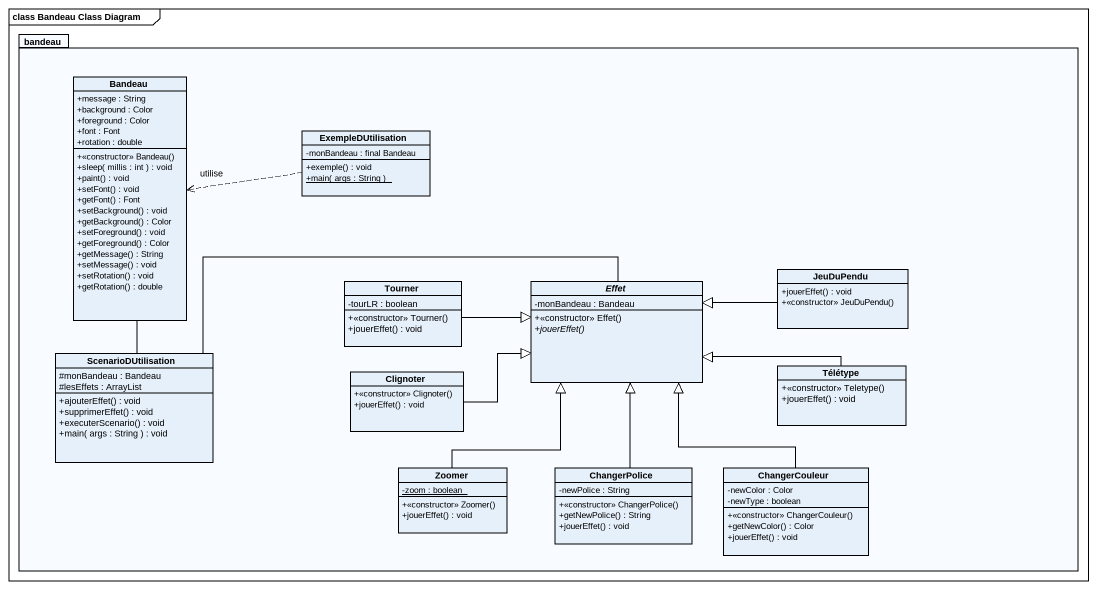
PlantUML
@startuml
mainframe class Bandeau Class Diagram
hide circle
hide empty members
skinparam classAttributeIconSize 0
package bandeau {
  class Bandeau {
    +message : String
    +background : Color
    +foreground : Color
    +font : Font
    +rotation : double
    +<<constructor>> Bandeau()
    +sleep( millis : int ) : void
    +paint() : void
    +setFont() : void
    +getFont() : Font
    +setBackground() : void
    +getBackground() : Color
    +setForeground() : void
    +getForeground() : Color
    +getMessage() : String
    +setMessage() : void
    +setRotation() : void
    +getRotation() : double
  }
  class ExempleDUtilisation {
    -monBandeau : final Bandeau
    +exemple() : void
    {static} +main( args : String )
  }
  class JeuDuPendu {
    +jouerEffet() : void
    +<<constructor>> JeuDuPendu()
  }
  class Tourner {
    -tourLR : boolean
    +<<constructor>> Tourner()
    +jouerEffet() : void
  }
  abstract class Effet {
    -monBandeau : Bandeau
    +<<constructor>> Effet()
    {abstract} +jouerEffet()
  }
  class ScenarioDUtilisation {
    #monBandeau : Bandeau
    #lesEffets : ArrayList
    +ajouterEffet() : void
    +supprimerEffet() : void
    +executerScenario() : void
    +main( args : String ) : void
  }
  class Clignoter {
    +<<constructor>> Clignoter()
    +jouerEffet() : void
  }
  class Télétype {
    +<<constructor>> Teletype()
    +jouerEffet() : void
  }
  class Zoomer {
    {static} -zoom : boolean
    +<<constructor>> Zoomer()
    +jouerEffet() : void
  }
  class ChangerPolice {
    -newPolice : String
    +<<constructor>> ChangerPolice()
    +getNewPolice() : String
    +jouerEffet() : void
  }
  class ChangerCouleur {
    -newColor : Color
    -newType : boolean
    +<<constructor>> ChangerCouleur()
    +getNewColor() : Color
    +jouerEffet() : void
  }
}
Bandeau -- ScenarioDUtilisation
ExempleDUtilisation .left.> Bandeau : utilise
JeuDuPendu -left-|> Effet
Tourner -right-|> Effet
Effet -left- ScenarioDUtilisation
Clignoter -right-|> Effet
Télétype -left-|> Effet
Zoomer -up-|> Effet
ChangerPolice -up-|> Effet
ChangerCouleur -up-|> Effet
@enduml
